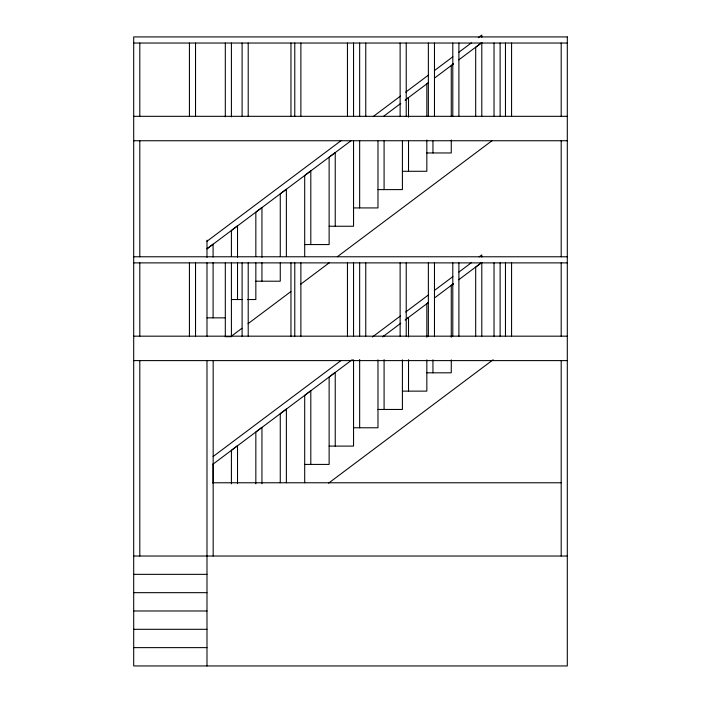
<?xml version="1.0" encoding="UTF-8"?>
<svg xmlns="http://www.w3.org/2000/svg" width="701" height="701" viewBox="0 0 701 701"><rect width="100%" height="100%" fill="white"/><g stroke="black" fill="none" stroke-linecap="round" stroke-linejoin="round"><path stroke-width="1.05" d="M405.467 99.919L408.517 97.57L408.517 117.085M428.364 82.762L426.839 83.936L426.839 116.296M481.797 116.322L481.797 42.612L475.69 47.291L475.69 116.322M382.562 336.918L384.087 335.744M405.467 319.77L408.517 317.422L408.517 336.936M428.364 302.622L426.839 303.787L426.839 337.225M481.797 336.173L481.797 262.463L475.69 267.151L475.69 336.173M206.988 241.267L340.949 140.743M373.274 116.489L400.499 96.063M405.66 92.19L428.416 75.112M434.471 70.564L452.916 56.72M458.927 52.207L471.3 42.927M478.301 37.679L481.797 35.05L481.797 37.206M351.394 140.463L206.988 248.829L213.095 244.141L213.095 257.144M383.57 116.322L400.797 103.389M405.108 100.155L428.416 82.665M434.471 78.126L453.521 63.826L451.269 65.614L451.269 116.305M458.717 59.927L481.797 42.612M231.409 336.173L241.915 328.296M248.04 323.696L290.933 291.528M300.563 284.308L329.444 262.647M337.321 256.741L492.242 140.55M213.113 456.526L340.949 360.603M372.397 336.997L400.499 315.914M405.66 312.041L428.416 294.963M434.471 290.416L452.916 276.58M458.927 272.067L471.16 262.884M479.177 256.873L481.797 254.901L481.797 257.065M213.095 464.097L352.27 359.657M383.57 336.173L400.797 323.24M405.108 320.015L428.364 302.56M434.471 297.978L453.521 283.677L451.269 285.465L451.269 337.234M458.717 279.778L481.797 262.463M328.567 483.155L493.118 359.744M133.698 43.033L567.302 43.033M133.698 116.322L567.302 116.322M133.698 140.743L567.302 140.743M426.839 152.958L451.269 152.958L451.269 140.025M402.409 171.281L426.839 171.281L426.839 140.016M377.979 189.603L402.409 189.603L402.409 141.085M353.549 207.925L377.979 207.925L377.979 141.067M329.128 226.248L353.549 226.248L353.549 141.059M304.698 244.561L329.128 244.561L329.128 157.217L335.236 152.538L335.236 226.248M133.698 256.776L567.302 256.776M133.698 262.884L567.302 262.884M255.839 281.206L280.269 281.206L280.269 262.884M231.409 299.529L242.038 299.529M247.348 299.529L255.839 299.529L255.839 262.875M206.988 317.851L225.039 317.851M133.698 336.173L567.302 336.173M133.698 360.603L567.302 360.603M426.839 372.809L451.269 372.809L451.269 359.885M402.409 391.132L426.839 391.132L426.839 359.867M377.979 409.454L402.409 409.454L402.409 359.858M353.549 427.776L377.979 427.776L377.979 359.841M329.128 446.099L353.549 446.099L353.549 359.832M304.698 464.421L329.128 464.421L329.128 377.077L335.236 372.389L335.236 446.099M213.165 482.77L561.194 482.77M133.698 556.024L567.302 556.024M133.698 574.347L206.988 574.347M133.698 592.669L206.988 592.669M133.698 610.983L206.988 610.983M133.698 629.305L206.988 629.305M133.698 647.628L206.988 647.628M561.194 43.033L561.194 116.322M561.194 140.743L561.194 256.776M561.194 262.884L561.194 336.173M561.194 360.603L561.194 556.024M511.572 43.033L511.572 116.322M511.572 262.884L511.572 336.173M505.465 43.033L505.465 116.322M505.465 262.884L505.465 336.173M500.12 43.033L500.12 116.322M500.12 262.884L500.12 336.173M494.03 43.033L494.03 116.322M494.03 262.884L494.03 336.173M458.901 43.033L458.901 116.322M458.901 262.884L458.901 336.173M452.793 43.033L452.793 116.322M452.793 262.884L452.793 336.173M434.471 43.033L434.471 116.322M434.471 262.884L434.471 336.173M432.946 141.032L432.946 152.958M432.946 359.806L432.946 372.809M428.364 43.033L428.364 116.322M428.364 262.884L428.364 336.173M408.517 140.927L408.517 171.281M408.517 359.701L408.517 391.132M406.23 43.033L406.23 116.322M406.23 262.884L406.23 336.173M400.122 43.033L400.122 116.322M400.122 262.884L400.122 336.173M384.087 140.822L384.087 189.603M384.087 359.595L384.087 409.454M365.764 43.033L365.764 116.322M365.764 262.884L365.764 336.173M359.657 43.033L359.657 116.322M359.657 140.717L359.657 207.925M359.657 262.884L359.657 336.173M359.657 359.482L359.657 427.776M353.549 43.033L353.549 116.322M353.549 262.884L353.549 336.173M347.451 43.033L347.451 116.322M347.451 262.884L347.451 336.173M310.806 244.561L310.806 170.851L304.698 175.539L304.698 256.417M310.806 464.421L310.806 390.711L304.698 395.399L304.698 482.744M300.878 43.033L300.878 116.322M300.878 262.884L300.878 336.173M294.77 43.033L294.77 116.322M294.77 262.884L294.77 336.173M290.959 43.033L290.959 116.322M290.959 262.884L290.959 336.173M286.376 256.382L286.376 189.174L280.269 193.862L280.269 256.417M286.376 482.744L286.376 409.034L280.269 413.713L280.269 482.744M261.946 257.363L261.946 207.496L255.839 212.184L255.839 256.4M261.946 262.779L261.946 281.206M261.946 483.716L261.946 427.347L255.839 432.035L255.839 483.804M248.207 43.033L248.207 116.322M248.207 262.884L248.207 336.173M242.099 43.033L242.099 116.322M242.099 262.884L242.099 336.173M237.516 257.249L237.516 225.818L231.409 230.506L231.409 256.391M237.516 262.673L237.516 299.529M237.516 483.611L237.516 445.67L231.409 450.357L231.409 483.795M231.409 43.033L231.409 116.83M231.409 262.857L231.409 336.682L225.31 336.682L225.31 262.884M225.31 43.033L225.31 116.83M213.165 360.603L213.165 556.024M213.095 262.568L213.095 317.851M213.095 463.992L213.095 483.506M206.988 240.171L206.988 257.451M206.988 262.849L206.988 336.173M206.988 360.603L206.988 665.95M195.535 43.033L195.535 116.322M195.535 262.884L195.535 336.173M189.428 43.033L189.428 116.322M189.428 262.884L189.428 336.173M139.806 43.033L139.806 116.322M139.806 140.743L139.806 256.776M139.806 262.884L139.806 336.173M139.806 360.603L139.806 556.024M567.302 36.925L133.698 36.925L133.698 665.95L567.302 665.95L567.302 36.925"/></g></svg>
